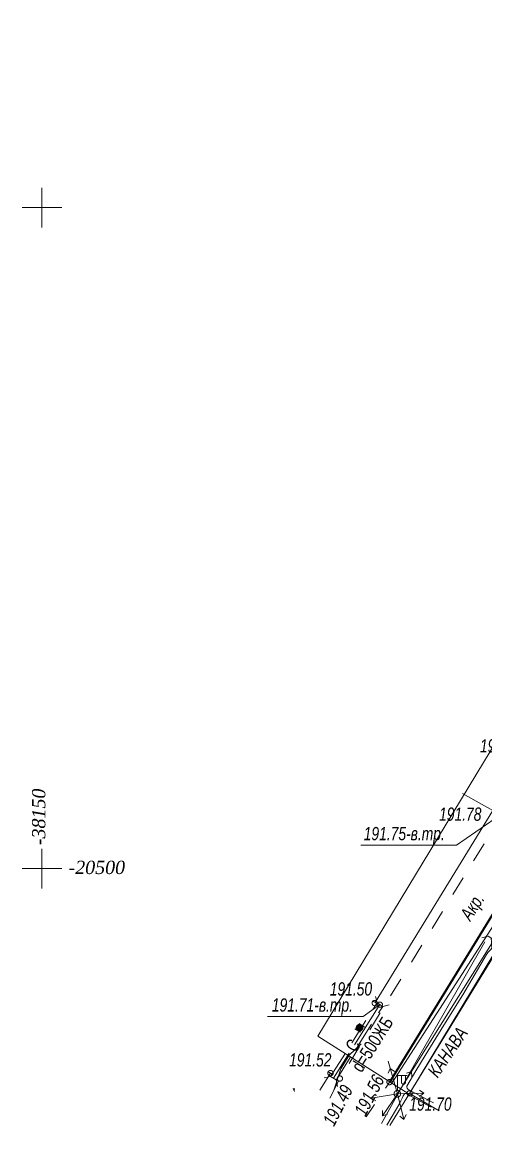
# Model space of a CAD drawing. Header units: millimetres. Extents: x -38151500 to -28914887, y -20564105 to -20349562.
# Drawn here: x -29017887 to -28982768, y -20526835 to -20443258 of the extents above; entities that cross this region are included whole.
import ezdxf
from ezdxf.xclip import XClip

# ---------------------------------------------------------------- set-up
doc = ezdxf.new("R2010")
doc.units = ezdxf.units.MM
doc.header["$MEASUREMENT"] = 0
doc.header["$XCLIPFRAME"] = 0
doc.linetypes.add('Новофедоровское_снт 28_07$0$l049', pattern=[3000, 2000, -1000])
doc.linetypes.add('Новофедоровское_снт 28_07$0$l189_2', pattern=[3000, 1500, -1500])
doc.layers.add('!!! ПОДОСНОВА', color=7, linetype='Continuous')
for name, color, linetype, lineweight in [('Новый_ГП_Дороги_проезды_Ном._пера__251', 250, 'Continuous', 40), ('Чертеж_1_Новофедоровское_снт 28_07$0$!!УСЛ_ОБОЗНАЧЕНИЯ_Ном._пера__253', 252, 'Continuous', 18), ('Чертеж_1_Новофедоровское_снт 28_07$0$SETKA_Ном._пера__7', 7, 'Continuous', 18), ('Чертеж_1_Новофедоровское_снт 28_07$0$tp_Дороги_Ном._пера__253', 252, 'Continuous', 18), ('Чертеж_1_Новофедоровское_снт 28_07$0$tp_канавы_Ном._пера__253', 252, 'Continuous', 18), ('Чертеж_1_Новофедоровское_снт 28_07$0$tp_отметки_новые_Ном._пера__253', 252, 'Continuous', 18), ('Чертеж_1_Новофедоровское_снт 28_07$0$tp_трубы под дорогой_Ном._пера__253', 252, 'Continuous', 18), ('Чертеж_1_Новофедоровское_снт 28_07$0$U_ТЕКСТ_БЕЛЫЙ_Ном._пера__253', 252, 'Continuous', 18), ('Чертеж_1_Новый_ГП_Топография_Ном._пера__253', 252, 'Continuous', 18), ('Чертеж_1_Новый_Новофедоровское_снт 28_07$0$SETKA_Ном._пера__7', 7, 'Continuous', 18), ('Чертеж_1_Новый_Новофедоровское_снт 28_07$0$tp_Дороги_Ном._пера__253', 252, 'Continuous', 18), ('Чертеж_1_Новый_Новофедоровское_снт 28_07$0$tp_канавы_Ном._пера__253', 252, 'Continuous', 18), ('Чертеж_1_Новый_Новофедоровское_снт 28_07$0$tp_ЛЭП нн_Ном._пера__253', 252, 'Continuous', 18), ('Чертеж_1_Новый_Новофедоровское_снт 28_07$0$tp_ЛЭП нн_Ном._пера__7', 7, 'Continuous', 18), ('Чертеж_1_Новый_Новофедоровское_снт 28_07$0$tp_Ограждения ДЕР_Ном._пера__253', 252, 'Continuous', 18), ('Чертеж_1_Новый_Новофедоровское_снт 28_07$0$tp_Ограждения мет_Ном._пера__253', 252, 'Continuous', 18), ('Чертеж_1_Новый_Новофедоровское_снт 28_07$0$tp_Ограждения рабица_Ном._пера__253', 252, 'Continuous', 18), ('Чертеж_1_Новый_Новофедоровское_снт 28_07$0$tp_Ограждения_Ном._пера__253', 252, 'Continuous', 18), ('Чертеж_1_Новый_Новофедоровское_снт 28_07$0$tp_Ограждения_Ном._пера__7', 7, 'Continuous', 18), ('Чертеж_1_Новый_Новофедоровское_снт 28_07$0$tp_отметки_новые_Ном._пера__253', 252, 'Continuous', 18), ('Чертеж_1_Новый_Новофедоровское_снт 28_07$0$tp_отметки_новые_Ном._пера__7', 7, 'Continuous', 18), ('Чертеж_1_Новый_Новофедоровское_снт 28_07$0$tp_рельеф_Ном._пера__253', 252, 'Continuous', 18), ('Чертеж_1_Новый_Новофедоровское_снт 28_07$0$tp_трубы под дорогой_Ном._пера__253', 252, 'Continuous', 18), ('Чертеж_1_Новый_Новофедоровское_снт 28_07$0$U_Водосток_Ном._пера__253', 252, 'Continuous', 18), ('Чертеж_1_Новый_Новофедоровское_снт 28_07$0$U_Газопровод_Ном._пера__253', 252, 'Continuous', 18)]:
    doc.layers.add(name, color=color, linetype=linetype, lineweight=lineweight)
doc.styles.add('РЎР“Р•РќР•Р\xa0РР\xa0_РЎРўРР›Р¬_1', font='arial.ttf', dxfattribs={"width": 0.75})
doc.styles.add('РЎР“Р•РќР•Р\xa0РР\xa0_РЎРўРР›Р¬_2', font='arial.ttf', dxfattribs={"width": 0.8})
doc.styles.add('РЎР“Р•РќР•Р\xa0РР\xa0_РЎРўРР›Р¬_3', font='arial.ttf', dxfattribs={"width": 0.749999})
doc.styles.add('РЎР“Р•РќР•Р\xa0РР\xa0_РЎРўРР›Р¬_4', font='times.ttf')
doc.linetypes.add('Новофедоровское_снт 28_07$0$l474_2o', pattern='A,0,[3,РіРµРЅРїРїР»Р°РЅ 2025_06_18 dima РІР°СЂРёР°РЅС‚ 21.Shx,S=31.746032,R=0,X=0,Y=0],-5000,0', length=5000)
doc.linetypes.add('Новофедоровское_снт 28_07$0$lm334', pattern='A,0,[4,РіРµРЅРїРїР»Р°РЅ 2025_06_18 dima РІР°СЂРёР°РЅС‚ 21.Shx,S=79.365079,R=0,X=0,Y=0],-11000,0', length=11000)
doc.linetypes.add('Новофедоровское_снт 28_07$0$З ДЕРЕВ', pattern='A,0,[2,РіРµРЅРїРїР»Р°РЅ 2025_06_18 dima РІР°СЂРёР°РЅС‚ 21.Shx,S=19.84127,R=0,X=0,Y=0.2],-2500,0', length=2500)
doc.linetypes.add('Новофедоровское_снт 28_07$0$ЗАБОР_СЕТКА', pattern='A,0,[1,РіРµРЅРїРїР»Р°РЅ 2025_06_18 dima РІР°СЂРёР°РЅС‚ 21.Shx,S=39.68254,R=0,X=0,Y=2.77556e-17],-5000,0', length=5000)
doc.linetypes.add('Новофедоровское_снт 28_07$0$МЕЖА', pattern='A,0,[5,РіРµРЅРїРїР»Р°РЅ 2025_06_18 dima РІР°СЂРёР°РЅС‚ 21.Shx,S=46.746032,R=0,X=0,Y=6.93889e-18],-6500,0', length=6500)

# ---------------------------------------------------------------- blocks, each defined once
blk = doc.blocks.new('Чертеж_6_1', base_point=(9133613, -7296))
at = {"layer": 'Чертеж_1_Новый_ГП_Топография_Ном._пера__253', "color": 252, "linetype": 'Новофедоровское_снт 28_07$0$МЕЖА', "lineweight": 18, "flags": 128}
blk.add_lwpolyline([(-28988586, -20524360), (-28988547, -20524296), (-28978060, -20507196), (-28951890, -20524004), (-28940329, -20507967), (-28930413, -20495163), (-28932167, -20487946), (-28934172, -20480799), (-28939665, -20482761), (-28942520, -20481924), (-28956791, -20473145), (-28946842, -20456936), (-28954451, -20452238), (-28995482, -20519982)], close=True, dxfattribs=at)
at = {"layer": 'Чертеж_1_Новый_Новофедоровское_снт 28_07$0$SETKA_Ном._пера__7', "color": 7, "linetype": 'Continuous', "lineweight": 18, "flags": 128}
for points in [[(-29016387, -20458796), (-29016387, -20455796)], [(-29017887, -20457296), (-29014887, -20457296)], [(-29016387, -20508796), (-29016387, -20505796)], [(-29017887, -20507296), (-29014887, -20507296)]]:
    blk.add_lwpolyline(points, dxfattribs=at)
at = {"layer": 'Чертеж_1_Новый_Новофедоровское_снт 28_07$0$tp_Дороги_Ном._пера__253', "color": 252, "linetype": 'Новофедоровское_снт 28_07$0$l189_2', "lineweight": 18, "flags": 128}
for points in [[(-28994596, -20524654), (-28993828, -20523174), (-28981969, -20503895), (-28968466, -20482967), (-28969238, -20481881)], [(-28977802, -20505994), (-28979395, -20506102), (-28990068, -20523450), (-28991833, -20526073)]]:
    blk.add_lwpolyline(points, dxfattribs=at)
at = {"layer": 'Чертеж_1_Новый_Новофедоровское_снт 28_07$0$tp_канавы_Ном._пера__253', "color": 252, "linetype": 'Continuous', "lineweight": 18, "flags": 128}
for points in [[(-28990673, -20526588), (-28988996, -20523577), (-28987470, -20520888), (-28985935, -20518204), (-28982858, -20512840)], [(-28982383, -20512546), (-28982310, -20513161), (-28982315, -20513250), (-28982346, -20513333), (-28982398, -20513411), (-28982464, -20513486), (-28982611, -20513632), (-28982679, -20513707), (-28982734, -20513787), (-28983148, -20514524), (-28983825, -20515688), (-28984522, -20516844), (-28985948, -20519139), (-28987374, -20521431), (-28988070, -20522583), (-28988748, -20523743), (-28988761, -20523779), (-28988763, -20523820), (-28988738, -20523899), (-28988683, -20523979), (-28988610, -20524037), (-28986749, -20525023)], [(-28986924, -20525345), (-28988637, -20524406), (-28988789, -20524318), (-28988864, -20524297), (-28988896, -20524302), (-28988923, -20524323), (-28989032, -20524488), (-28989119, -20524668), (-28989201, -20524853), (-28989291, -20525032), (-28990258, -20526699)]]:
    blk.add_lwpolyline(points, dxfattribs=at)
at = {"layer": 'Чертеж_1_Новый_Новофедоровское_снт 28_07$0$tp_ЛЭП нн_Ном._пера__253', "color": 252, "linetype": 'Continuous', "lineweight": 18, "flags": 128}
for points in [[(-28990586, -20525995), (-28989475, -20524332), (-28968862, -20491490), (-28943825, -20451362), (-28942616, -20449768)], [(-28990166, -20521855), (-28989475, -20524332), (-28991446, -20524671)], [(-28990012, -20522405), (-28990159, -20522778)], [(-28990012, -20522405), (-28989694, -20522648)], [(-28988412, -20522638), (-28988786, -20522780)], [(-28988412, -20522638), (-28988377, -20523036)], [(-28991446, -20524671), (-28991173, -20524379)], [(-28991446, -20524671), (-28991091, -20524855)], [(-28987476, -20524276), (-28989475, -20524332), (-28988972, -20526268)], [(-28987476, -20524276), (-28987802, -20524044)], [(-28987476, -20524276), (-28987788, -20524526)], [(-28990586, -20525995), (-28990610, -20525596)], [(-28990586, -20525995), (-28990208, -20525864)], [(-28988972, -20526268), (-28989286, -20526020)], [(-28988972, -20526268), (-28988818, -20525898)]]:
    blk.add_lwpolyline(points, dxfattribs=at)
at = {"layer": 'Чертеж_1_Новый_Новофедоровское_снт 28_07$0$tp_ЛЭП нн_Ном._пера__7', "color": 7, "linetype": 'Continuous', "lineweight": 18}
for p, q in [((-28989475, -20524082), (-28989475, -20522832)), ((-28989475, -20522957), (-28988725, -20522957)), ((-28989163, -20523448), (-28989163, -20522957)), ((-28988853, -20523448), (-28988853, -20522957))]:
    blk.add_line(p, q, dxfattribs=at)
for radius in [250, 50]:
    blk.add_circle((-28989475, -20524332), radius, dxfattribs=at)
blk.add_arc((-28989008, -20523448), 155, 180, 0, dxfattribs=at)
at = {"layer": 'Чертеж_1_Новый_Новофедоровское_снт 28_07$0$tp_Ограждения ДЕР_Ном._пера__253', "color": 252, "linetype": 'Новофедоровское_снт 28_07$0$З ДЕРЕВ', "lineweight": 18, "flags": 128}
for points in [[(-28991148, -20517424), (-28982252, -20502895), (-28980584, -20500204)], [(-28994537, -20522767), (-28995351, -20524056)]]:
    blk.add_lwpolyline(points, dxfattribs=at)
at = {"layer": 'Чертеж_1_Новый_Новофедоровское_снт 28_07$0$tp_Ограждения мет_Ном._пера__253', "color": 252, "linetype": 'Новофедоровское_снт 28_07$0$l474_2o', "lineweight": 18, "flags": 128}
for points in [[(-28982252, -20502895), (-28984539, -20501602)], [(-28988548, -20524298), (-28990055, -20526717)]]:
    blk.add_lwpolyline(points, dxfattribs=at)
at = {"layer": 'Чертеж_1_Новый_Новофедоровское_снт 28_07$0$tp_Ограждения рабица_Ном._пера__253', "color": 252, "linetype": 'Новофедоровское_снт 28_07$0$ЗАБОР_СЕТКА', "lineweight": 18, "flags": 128}
blk.add_lwpolyline([(-28982177, -20513741), (-28988548, -20524298), (-28986298, -20525612)], dxfattribs=at)
at = {"layer": 'Чертеж_1_Новый_Новофедоровское_снт 28_07$0$tp_Ограждения_Ном._пера__253', "color": 252, "linetype": 'Continuous', "lineweight": 18, "flags": 128}
for points in [[(-28991359, -20517291), (-28990936, -20517557)], [(-28992685, -20519409), (-28992262, -20519675)], [(-28992377, -20519019), (-28991954, -20519285)], [(-28994748, -20522634), (-28994325, -20522900)]]:
    blk.add_lwpolyline(points, dxfattribs=at)
at = {"layer": 'Чертеж_1_Новый_Новофедоровское_снт 28_07$0$tp_Ограждения_Ном._пера__7', "color": 7, "linetype": 'Continuous', "lineweight": 18}
for p, q in [((-28992584, -20519330), (-28992085, -20519330)), ((-28992583, -20519360), (-28992088, -20519360)), ((-28992582, -20519300), (-28992088, -20519300)), ((-28992578, -20519390), (-28992092, -20519390)), ((-28992577, -20519270), (-28992094, -20519270)), ((-28992568, -20519420), (-28992101, -20519420)), ((-28992566, -20519240), (-28992103, -20519240)), ((-28992554, -20519450), (-28992116, -20519450)), ((-28992552, -20519210), (-28992117, -20519210)), ((-28992536, -20519480), (-28992135, -20519480)), ((-28992533, -20519180), (-28992138, -20519180)), ((-28992510, -20519510), (-28992161, -20519510)), ((-28992506, -20519150), (-28992165, -20519150)), ((-28992473, -20519540), (-28992198, -20519540)), ((-28992467, -20519120), (-28992204, -20519120)), ((-28992409, -20519570), (-28992259, -20519570)), ((-28992396, -20519090), (-28992276, -20519090))]:
    blk.add_line(p, q, dxfattribs=at)
blk.add_circle((-28992335, -20519332), 250, dxfattribs=at)
at = {"layer": 'Чертеж_1_Новый_Новофедоровское_снт 28_07$0$tp_отметки_новые_Ном._пера__253', "color": 252, "linetype": 'Continuous', "lineweight": 18, "flags": 128}
for points in [[(-28992232, -20505517), (-28984990, -20505517), (-28982067, -20503496)], [(-28999293, -20518494), (-28992051, -20518494), (-28990797, -20517586)]]:
    blk.add_lwpolyline(points, dxfattribs=at)
at = {"layer": 'Чертеж_1_Новый_Новофедоровское_снт 28_07$0$tp_отметки_новые_Ном._пера__7', "color": 7, "linetype": 'Continuous', "lineweight": 18}
for centre in [(-28991187, -20517466), (-28990797, -20517586), (-28994537, -20522766), (-28993827, -20523176), (-28990067, -20523446), (-28988547, -20524296)]:
    blk.add_circle(centre, 200, dxfattribs=at)
at = {"layer": 'Чертеж_1_Новый_Новофедоровское_снт 28_07$0$tp_рельеф_Ном._пера__253', "color": 252, "linetype": 'Continuous', "lineweight": 18, "flags": 128}
blk.add_lwpolyline([(-28992217, -20520555), (-28993127, -20521412), (-28993762, -20522441), (-28994288, -20524061)], dxfattribs=at)
at = {"layer": 'Чертеж_1_Новый_Новофедоровское_снт 28_07$0$tp_трубы под дорогой_Ном._пера__253', "color": 252, "linetype": 'Continuous', "lineweight": 18, "flags": 128}
for points in [[(-28982064, -20513170), (-28982173, -20512682), (-28982595, -20512414), (-28983083, -20512524)], [(-28991116, -20516963), (-28991007, -20517451), (-28990584, -20517718), (-28990097, -20517609)], [(-28993999, -20523774), (-28994109, -20523286), (-28994531, -20523018), (-28995019, -20523128)]]:
    blk.add_lwpolyline(points, dxfattribs=at)
at = {"layer": 'Чертеж_1_Новый_Новофедоровское_снт 28_07$0$tp_трубы под дорогой_Ном._пера__253', "color": 252, "linetype": 'Новофедоровское_снт 28_07$0$l049', "lineweight": 18, "flags": 128}
for points in [[(-28994531, -20523019), (-28991007, -20517451)], [(-28994108, -20523287), (-28990584, -20517718)]]:
    blk.add_lwpolyline(points, dxfattribs=at)
at = {"layer": 'Чертеж_1_Новый_Новофедоровское_снт 28_07$0$U_Водосток_Ном._пера__253', "color": 252, "linetype": 'Continuous', "lineweight": 18, "flags": 128}
for points in [[(-28992718, -20520623), (-28990796, -20517585)], [(-28994320, -20523153), (-28993125, -20521266)]]:
    blk.add_lwpolyline(points, dxfattribs=at)
at = {"layer": 'Чертеж_1_Новый_Новофедоровское_снт 28_07$0$U_Газопровод_Ном._пера__253', "color": 252, "linetype": 'Новофедоровское_снт 28_07$0$lm334', "lineweight": 18, "flags": 128}
blk.add_lwpolyline([(-28989904, -20523523), (-28967457, -20488740), (-28946906, -20456897), (-28938788, -20444319), (-28939070, -20444465), (-28936740, -20443258), (-28931509, -20444879)], dxfattribs=at)
at = {"layer": 'Чертеж_1_Новофедоровское_снт 28_07$0$!!УСЛ_ОБОЗНАЧЕНИЯ_Ном._пера__253', "color": 252, "linetype": 'Continuous', "lineweight": 18, "insert": (-29005290, -20525214), "char_height": 1000, "attachment_point": 7, "style": 'РЎР“Р•РќР•Р\xa0РР\xa0_РЎРўРР›Р¬_2'}
blk.add_mtext('\\A1;{\\pql;\\fArial|b0|i1|c204|p0;\\W0.800000;ВОДОПРОВОД}', dxfattribs=at)
at = {"layer": 'Чертеж_1_Новофедоровское_снт 28_07$0$SETKA_Ном._пера__7', "color": 7, "linetype": 'Continuous', "lineweight": 18, "insert": (-29016113, -20505523), "char_height": 1000, "attachment_point": 7, "rotation": 90, "style": 'РЎР“Р•РќР•Р\xa0РР\xa0_РЎРўРР›Р¬_4'}
blk.add_mtext('\\A1;{\\pql;\\fTimes New Roman|b0|i1|c204|p0;\\W1.000000;-38150}', dxfattribs=at)
at = {"layer": 'Чертеж_1_Новофедоровское_снт 28_07$0$SETKA_Ном._пера__7', "color": 7, "linetype": 'Continuous', "lineweight": 18, "insert": (-29014368, -20507719), "char_height": 1000, "attachment_point": 7, "style": 'РЎР“Р•РќР•Р\xa0РР\xa0_РЎРўРР›Р¬_4'}
blk.add_mtext('\\A1;{\\pql;\\fTimes New Roman|b0|i1|c204|p0;\\W1.000000;-20500}', dxfattribs=at)
at = {"layer": 'Чертеж_1_Новофедоровское_снт 28_07$0$tp_Дороги_Ном._пера__253', "color": 252, "linetype": 'Continuous', "lineweight": 18, "insert": (-28983690, -20511473), "char_height": 1000, "attachment_point": 7, "rotation": 57.34071, "style": 'РЎР“Р•РќР•Р\xa0РР\xa0_РЎРўРР›Р¬_1'}
blk.add_mtext('\\A1;{\\pql;\\fArial|b0|i1|c204|p0;\\W0.750000;Акр.}', dxfattribs=at)
at = {"layer": 'Чертеж_1_Новофедоровское_снт 28_07$0$tp_канавы_Ном._пера__253', "color": 252, "linetype": 'Continuous', "lineweight": 18, "insert": (-28986423, -20523179), "char_height": 1000, "attachment_point": 7, "rotation": 55.96313, "style": 'РЎР“Р•РќР•Р\xa0РР\xa0_РЎРўРР›Р¬_1'}
blk.add_mtext('\\A1;{\\pql;\\fArial|b0|i1|c204|p0;\\W0.750000;КАНАВА}', dxfattribs=at)
at = {"layer": 'Чертеж_1_Новофедоровское_снт 28_07$0$tp_отметки_новые_Ном._пера__253', "color": 252, "linetype": 'Continuous', "lineweight": 18, "char_height": 1000, "attachment_point": 7, "style": 'РЎР“Р•РќР•Р\xa0РР\xa0_РЎРўРР›Р¬_1'}
for s, insert in [('\\A1;{\\pql;\\fArial|b0|i1|c204|p0;\\W0.750000;191.69}', (-28983217, -20498519)), ('\\A1;{\\pql;\\fArial|b0|i1|c204|p0;\\W0.750000;191.78}', (-28986312, -20503689)), ('\\A1;{\\pql;\\fArial|b0|i1|c204|p0;\\W0.750000;191.75-в.тр.}', (-28992019, -20505449)), ('\\A1;{\\pql;\\fArial|b0|i1|c204|p0;\\W0.750000;191.50}', (-28994590, -20516910)), ('\\A1;{\\pql;\\fArial|b0|i1|c204|p0;\\W0.750000;191.71-в.тр.}', (-28998972, -20518414)), ('\\A1;{\\pql;\\fArial|b0|i1|c204|p0;\\W0.750000;191.52}', (-28997670, -20522277)), ('\\A1;{\\pql;\\fArial|b0|i1|c204|p0;\\W0.750000;191.70}', (-28988571, -20525620))]:
    blk.add_mtext(s, dxfattribs=dict(at, insert=insert))
at = {"layer": 'Чертеж_1_Новофедоровское_снт 28_07$0$tp_отметки_новые_Ном._пера__253', "color": 252, "linetype": 'Continuous', "lineweight": 18, "char_height": 1000, "attachment_point": 7, "rotation": 62.5765, "style": 'РЎР“Р•РќР•Р\xa0РР\xa0_РЎРўРР›Р¬_1'}
for s, insert in [('\\A1;{\\pql;\\fArial|b0|i1|c204|p0;\\W0.750000;191.56}', (-28991885, -20526105)), ('\\A1;{\\pql;\\fArial|b0|i1|c204|p0;\\W0.750000;191.49}', (-28994263, -20526865))]:
    blk.add_mtext(s, dxfattribs=dict(at, insert=insert))
at = {"layer": 'Чертеж_1_Новофедоровское_снт 28_07$0$tp_трубы под дорогой_Ном._пера__253', "color": 252, "linetype": 'Continuous', "lineweight": 18, "insert": (-28992173, -20522794), "char_height": 1000, "attachment_point": 7, "rotation": 57.68864, "style": 'РЎР“Р•РќР•Р\xa0РР\xa0_РЎРўРР›Р¬_3'}
blk.add_mtext('\\A1;{\\pql;\\fArial|b0|i0|c204|p0;\\W0.749999;d=500ЖБ}', dxfattribs=at)
at = {"layer": 'Чертеж_1_Новофедоровское_снт 28_07$0$U_ТЕКСТ_БЕЛЫЙ_Ном._пера__253', "color": 252, "linetype": 'Continuous', "lineweight": 18, "insert": (-28992619, -20521265), "char_height": 1000, "attachment_point": 7, "rotation": 57.68864, "style": 'РЎР“Р•РќР•Р\xa0РР\xa0_РЎРўРР›Р¬_3'}
blk.add_mtext('\\A1;{\\pql;\\fArial|b0|i0|c204|p0;\\W0.749999;С}', dxfattribs=at)

msp = doc.modelspace()

# ---------------------------------------------------------------- linework, layer by layer
at = {"layer": 'Новый_ГП_Дороги_проезды_Ном._пера__251', "color": 250, "linetype": 'Continuous', "lineweight": 40}
msp.add_lwpolyline([(-28962734.17, -20482086.82), (-28962836.68, -20482022.16, 0.37219081), (-28964326.14, -20482176.89), (-28969449.24, -20489652.27), (-28976195.26, -20501073.43, 0.27174644), (-28975340.14, -20504017.6), (-28974342.14, -20504631.81), (-28974090.66, -20504795.49), (-28975414.34, -20506916.11), (-28975583.95, -20506810.13), (-28976568.63, -20506255.73, 0.38024235), (-28980214.91, -20507434.65), (-28990054.27, -20523427.97)], format="xyb", dxfattribs=at)

# ---------------------------------------------------------------- block references
at = {"layer": '!!! ПОДОСНОВА', "color": 252, "linetype": 'Continuous', "lineweight": 40}
ref = msp.add_blockref('Чертеж_6_1', (9133613.3, -7295.8), dxfattribs=at)
XClip(ref).set_block_clipping_path([(-29023160.6301666386, -20426134.2498699203), (-29023160.6301666386, -20517391.6082299612), (-29000580.0605172701, -20517391.6082299612), (-28995186.9228329286, -20528511.4797440507), (-28909821.0592032, -20528511.4797440507), (-28909821.0592032, -20426017.5390227698)])

doc.saveas('drawing.dxf')
